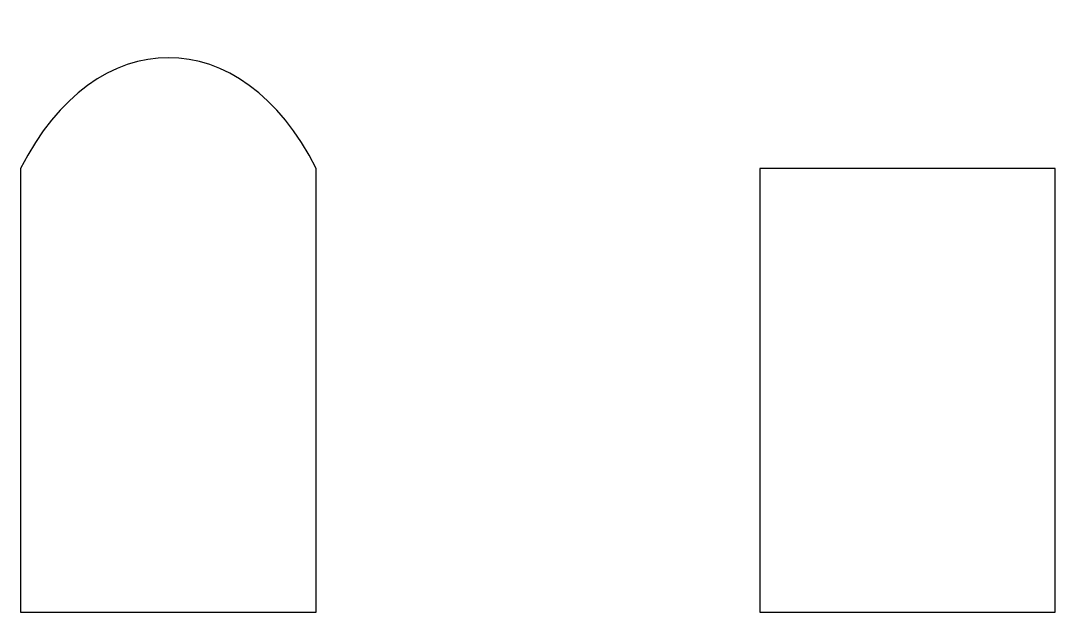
# Model space of a CAD drawing. Header units: millimetres. Extents: x -123 to 1277, y -235 to 565.
import ezdxf

# ---------------------------------------------------------------- set-up
doc = ezdxf.new("R2010")
doc.units = ezdxf.units.MM
doc.layers.add('WF_PIECE_11', color=7, linetype='CONTINUOUS')
doc.layers.add('WF_PIECE_2', color=7, linetype='CONTINUOUS')

msp = doc.modelspace()

# ---------------------------------------------------------------- linework, layer by layer
at = {"layer": 'WF_PIECE_11'}
for p, q in [((1276.5, 365.4), (876.5, 365.4)), ((876.5, 365.4), (876.5, -234.6)), ((1276.5, -234.6), (1276.5, 365.4)), ((876.5, -234.6), (1276.5, -234.6))]:
    msp.add_line(p, q, dxfattribs=at)
at = {"layer": 'WF_PIECE_2'}
for p, q in [((-123.5, 365.4), (-123.5, -234.6)), ((276.5, -234.6), (276.5, 365.4)), ((-123.5, -234.6), (276.5, -234.6))]:
    msp.add_line(p, q, dxfattribs=at)
msp.add_open_spline([(276.5, 365.4), (176.5, 565.4), (-23.5, 565.4), (-123.5, 365.4)], degree=3, dxfattribs=at)

doc.saveas('drawing.dxf')
